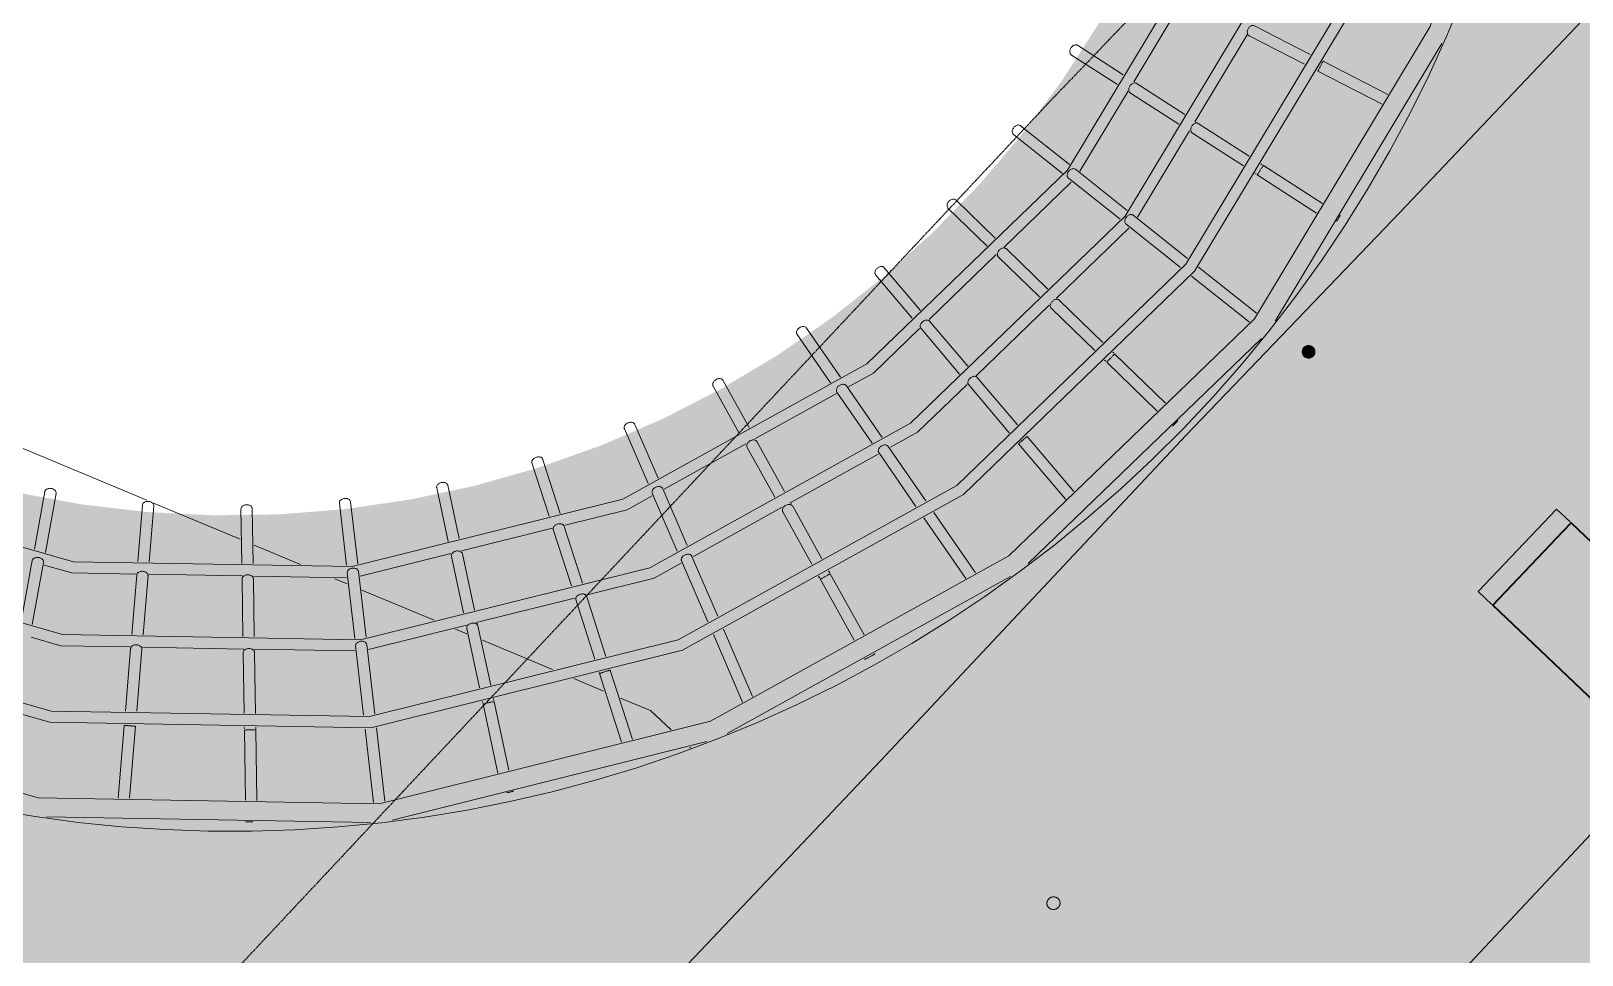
# Model space of a CAD drawing. Header units: millimetres. Extents: x -100577 to 287200, y -212120 to 238461.
# Drawn here: x 29597 to 32053, y 46189 to 47652 of the extents above; entities that cross this region are included whole.
import ezdxf

# ---------------------------------------------------------------- set-up
doc = ezdxf.new("R2010")
doc.units = ezdxf.units.MM
doc.linetypes.add('PHANTOM', pattern=[6.35, 3.175, -0.635, 0.635, -0.635, 0.635, -0.635])
for name, color, linetype, lineweight in [('01_切断（構造・壁）', 7, 'Continuous', 35), ('02_切断（家具）', 8, 'Continuous', 18), ('06_部屋の色', 8, 'Continuous', 0), ('11_見えがかり（家具）', 8, 'Continuous', 9), ('20_上部（屋根の外形・梁）', 8, 'PHANTOM', 9)]:
    doc.layers.add(name, color=color, linetype=linetype, lineweight=lineweight)

msp = doc.modelspace()

# ---------------------------------------------------------------- hatches: boundary and pattern name
at = {"layer": '01_切断（構造・壁）'}
msp.add_hatch(color=7, dxfattribs=at).paths.add_polyline_path([(31911.6, 46743), (32023.1, 46860.2), (32035.6, 46873.4), (32327, 46596.3), (32252.8, 46518.3), (32202.9, 46465.9)])
at = {"layer": '02_切断（家具）'}
msp.add_hatch(color=8, dxfattribs=at).paths.add_polyline_path([(31628.6, 47139.1), (31628.1, 47138.4), (31627.9, 47138.1), (31627.3, 47137.4), (31627.1, 47137.2), (31626.4, 47136.6), (31626.1, 47136.4), (31625.3, 47135.9), (31625, 47135.7), (31624.1, 47135.2), (31623.8, 47135.1), (31622.9, 47134.8), (31622.5, 47134.7), (31621.5, 47134.5), (31621.2, 47134.4), (31620.2, 47134.4), (31619.8, 47134.3), (31618.8, 47134.4), (31618.5, 47134.5), (31617.5, 47134.7), (31617.1, 47134.8), (31616.2, 47135.1), (31615.9, 47135.2), (31615.1, 47135.7), (31614.8, 47135.8), (31614.1, 47136.3), (31613.8, 47136.5), (31613.2, 47137.1), (31612.9, 47137.3), (31612.3, 47138), (31612.1, 47138.3), (31611.6, 47139.1), (31611.4, 47139.4), (31610.9, 47140.2), (31610.8, 47140.6), (31610.5, 47141.5), (31610.4, 47141.9), (31610.2, 47142.9), (31610.1, 47143.2), (31610.1, 47144.2), (31610.1, 47144.6), (31610.2, 47145.6), (31610.2, 47145.9), (31610.4, 47146.9), (31610.5, 47147.2), (31610.8, 47148.2), (31610.9, 47148.5), (31611.4, 47149.3), (31611.5, 47149.6), (31612.1, 47150.3), (31612.2, 47150.6), (31612.8, 47151.2), (31613, 47151.5), (31613.7, 47152.1), (31614, 47152.3), (31614.8, 47152.8), (31615.1, 47153), (31616, 47153.4), (31616.3, 47153.6), (31617.2, 47153.9), (31617.6, 47154), (31618.6, 47154.2), (31618.9, 47154.3), (31619.9, 47154.3), (31620.3, 47154.3), (31621.3, 47154.2), (31621.7, 47154.2), (31622.6, 47154), (31623, 47153.9), (31623.9, 47153.6), (31624.2, 47153.4), (31625, 47153), (31625.3, 47152.9), (31626, 47152.3), (31626.3, 47152.2), (31626.9, 47151.6), (31627.2, 47151.4), (31627.8, 47150.6), (31628, 47150.4), (31628.5, 47149.6), (31628.7, 47149.3), (31629.2, 47148.4), (31629.3, 47148.1), (31629.6, 47147.2), (31629.7, 47146.8), (31629.9, 47145.8), (31630, 47145.5), (31630, 47144.4), (31630.1, 47144.1), (31630, 47143.1), (31629.9, 47142.7), (31629.7, 47141.8), (31629.6, 47141.4), (31629.3, 47140.5), (31629.2, 47140.2), (31628.7, 47139.4)])
at = {"layer": '06_部屋の色', "true_color": 0xf6e3a4}
h = msp.add_hatch(color=8, dxfattribs=at)
h.paths.add_polyline_path([(15895.7, 43200.1), (16234.5, 43603.9), (16574.4, 44006.9), (14846.3, 45467.7), (18008.7, 50107.5), (18205.2, 50395.6), (18096.6, 50492.5), (18090.8, 50497.8), (18270.8, 50761.8), (18385, 50659.5), (18569.5, 50930.2), (18461.2, 51027.4), (18455.4, 51032.7), (18635.5, 51297), (18749.5, 51194.3), (18783.6, 51244.4), (18814.7, 51289.9), (20029.8, 53072.7), (19922.5, 53171.3), (19916.7, 53176.7), (20097.5, 53441.8), (20203.1, 53344.4), (20210.4, 53337.7), (20395.6, 53609.4), (20288.6, 53708.4), (20282.8, 53713.8), (20463.7, 53979.2), (20576.4, 53874.6), (20596, 53903.4), (21234.8, 54840.6), (21263.9, 54883.2), (21359.7, 55014.5), (21373.6, 55033.6), (21378.3, 55039.3), (21482.8, 55164.6), (21493.3, 55177.2), (21561.8, 55255.5), (21563.9, 55257.9), (21625.8, 55367.7), (21627.5, 55370.8), (21627.6, 55370.8), (21629.9, 55374.5), (21780.4, 55613.7), (21782.9, 55617), (21953.5, 55837.9), (21956.4, 55840.9), (22147.4, 56044.4), (22150.6, 56047.2), (22360.2, 56231.4), (22363.6, 56233.8), (22590, 56397), (22591.8, 56398.1), (22798.5, 56518.8), (22834.6, 56539.9), (23051.8, 56640.2), (23091.8, 56658.6), (23317.7, 56737.6), (23359.2, 56752.1), (23591.6, 56809), (23634.3, 56819.5), (23871.1, 56853.8), (23913.9, 56860), (23914.7, 56860.1), (23918.9, 56860.3), (24201.3, 56873.9), (24256.9, 56873.9), (26592.1, 56873.5), (26592.3, 57022), (26592.3, 57025.5), (30188.3, 57025), (30188.1, 56878.5), (30188.1, 56873), (30228.2, 56873), (30239.8, 56873), (33347.6, 56872.6), (33387.5, 56872.5), (33389.4, 56872.5), (33395.5, 56872.5), (33397.4, 56872.4), (33399.4, 56872.3), (33399.9, 56872.3), (33695.1, 56857.4), (33699.3, 56856.8), (33987.9, 56812.9), (33992, 56811.8), (34274.7, 56739.2), (34278.6, 56737.8), (34552.8, 56637.1), (34556.4, 56635.3), (34819.1, 56507.6), (34822.5, 56505.6), (35071.1, 56352.1), (35074.2, 56349.8), (35306.3, 56172), (35307.1, 56171.3), (35518.7, 55972.5), (35525, 55966.7), (35546.1, 55944.8), (35551.1, 55939.5), (35595.2, 55893.8), (35765.9, 55716.5), (38201.6, 53187.4), (38520.7, 52856), (38555.3, 52820.1), (38568.2, 52806.7), (38566, 52804.6), (38459.4, 52701.1), (38561.6, 52595.3), (38565, 52591.7), (38478.9, 52508), (37969.9, 52018.2), (37917.6, 51966.6), (37818.3, 52068.5), (37811.5, 52075.5), (37807.9, 52071.9), (37807.8, 52071.8), (37807.1, 52071.1), (37803.9, 52068), (37517.2, 51785.6), (37175.5, 51453.6), (37174.1, 51452.2), (37168.1, 51446.4), (36677.4, 50958.6), (36666.8, 50948), (36233.3, 50521), (36337.4, 50416.4), (36340.5, 50413.3), (36276.6, 50350.3), (35928, 49999), (35577, 49649.9), (35093, 49157.3), (34927.8, 48990.8), (34819.6, 49097.5), (34475.8, 48750.8), (34469.6, 48744.3), (34288.1, 48557.2), (34393.2, 48454.4), (34396.8, 48450.9), (34244.8, 48294.2), (33905.1, 47948.4), (33417, 47440), (32936.3, 46944.1), (32588.8, 46577.4), (32516.7, 46502.3), (32411.6, 46602.3), (32406.6, 46607.1), (32195, 46386.6), (32301.6, 46285.4), (32305.3, 46282), (32253.1, 46227.7), (31770.9, 45713.7), (31296, 45212.2), (31069.6, 44967.7), (30963.6, 45066.7), (30958.5, 45071.4), (30845.5, 44949.4), (30841.7, 44945.3), (30516.6, 44598.6), (30511.8, 44593.5), (30509.5, 44591.1), (30505.1, 44586.3), (30503.8, 44584.8), (30046.7, 44086.2), (30042.5, 44081.6), (29562.2, 43562.3), (29551.8, 43551), (29244.8, 43211.4), (29238.1, 43204.1), (28896.6, 42831.2), (28436.3, 42317.2), (28427.4, 42307.3), (28427.3, 42307.2), (28426.3, 42306.1), (27968.4, 41799.5), (27962.9, 41793.4), (27646.1, 41434.9), (27641.4, 41429.6), (27308.9, 41058), (27303.9, 41052.5), (26846.9, 40530.1), (26840, 40522.3), (26382.5, 40004.2), (26211.1, 39805.7), (26324, 39707.5), (26325.8, 39705.9), (26180.2, 39537.2), (25847.6, 39156.8), (25389.7, 38621), (24938.5, 38098.1), (24626.1, 37727.5), (24364.5, 37421.2), (23374.9, 38257.8), (23065.6, 38519.2), (23563.5, 39106.1), (24076.9, 39706.4), (24579.2, 40289.5), (25083.7, 40870.7), (22218.7, 43367), (21705, 42775.2), (21193.4, 42181.4), (20684.1, 41585.8), (20163.7, 40972.6), (20123.7, 40925.2), (22415.2, 38989.2), (21963.5, 38452.5), (21474.4, 37867.6), (21149.6, 37476.6), (20667.4, 36892.6), (20664.9, 36891), (20661.6, 36891.1), (14721.6, 41777.3), (14719.8, 41780.7), (14720.9, 41784.4), (15389.4, 42592.9)])
h.paths.add_polyline_path([(31135.5, 49518.8), (31065.3, 49596.5), (30990.2, 49669.4), (30910.4, 49737.2), (30826.3, 49799.7), (30738.4, 49856.5), (30647, 49907.4), (30552.3, 49952.3), (30455, 49990.9), (30355.4, 50023), (30253.8, 50048.6), (30150.9, 50067.4), (30046.9, 50079.5), (29942.3, 50084.8), (29837.6, 50083.2), (29733.3, 50074.7), (29629.6, 50059.5), (29527.3, 50037.5), (29426.6, 50008.9), (29327.9, 49973.7), (29231.8, 49932.1), (29138.7, 49884.4), (29048.8, 49830.7), (28962.7, 49771.2), (28880.6, 49706.2), (28802.9, 49635.9), (28730, 49560.8), (28662.2, 49481), (28599.7, 49397), (28542.9, 49309.1), (28491.9, 49217.6), (28447.1, 49123), (28408.5, 49025.7), (28376.3, 48926.1), (28350.8, 48824.5), (28331.9, 48721.5), (28319.9, 48617.5), (28314.6, 48512.9), (28316.2, 48408.3), (28324.6, 48303.9), (28339.9, 48200.3), (28361.9, 48097.9), (28390.5, 47997.2), (28425.7, 47898.6), (28467.2, 47802.5), (28515, 47709.3), (28568.7, 47619.5), (28628.2, 47533.3), (28693.2, 47451.2), (28763.4, 47373.5), (28838.6, 47300.7), (28918.3, 47232.9), (29002.4, 47170.4), (29090.3, 47113.5), (29181.7, 47062.6), (29276.4, 47017.7), (29373.7, 46979.1), (29473.3, 46947), (29574.9, 46921.4), (29677.9, 46902.6), (29781.9, 46890.5), (29886.5, 46885.3), (29991.1, 46886.9), (30095.5, 46895.3), (30199.1, 46910.6), (30301.4, 46932.5), (30402.1, 46961.2), (30500.8, 46996.4), (30596.9, 47037.9), (30690, 47085.6), (30779.9, 47139.4), (30866.1, 47198.9), (30948.1, 47263.8), (31025.8, 47334.1), (31098.7, 47409.2), (31166.5, 47489), (31229, 47573), (31285.8, 47660.9), (31336.8, 47752.4), (31381.7, 47847), (31420.2, 47944.3), (31452.4, 48044), (31477.9, 48145.5), (31496.8, 48248.5), (31508.9, 48352.5), (31514.1, 48457.1), (31512.5, 48561.8), (31504.1, 48666.1), (31488.8, 48769.7), (31466.8, 48872.1), (31438.2, 48972.8), (31403, 49071.4), (31361.5, 49167.5), (31313.8, 49260.7), (31260, 49350.6), (31200.5, 49436.7)], flags=0)

# ---------------------------------------------------------------- linework, layer by layer
at = {"layer": '01_切断（構造・壁）'}
msp.add_lwpolyline([(31911.6, 46743), (32023.1, 46860.2), (32035.6, 46873.4), (32327, 46596.3), (32252.8, 46518.3), (32202.9, 46465.9), (31911.6, 46743)], dxfattribs=at)
at = {"layer": '02_切断（家具）'}
for points in [[(31628.6, 47139.1), (31628.1, 47138.4), (31627.9, 47138.1), (31627.3, 47137.4), (31627.1, 47137.2), (31626.4, 47136.6), (31626.1, 47136.4), (31625.3, 47135.9), (31625, 47135.7), (31624.1, 47135.2), (31623.8, 47135.1), (31622.9, 47134.8), (31622.5, 47134.7), (31621.5, 47134.5), (31621.2, 47134.4), (31620.2, 47134.4), (31619.8, 47134.3), (31618.8, 47134.4), (31618.5, 47134.5), (31617.5, 47134.7), (31617.1, 47134.8), (31616.2, 47135.1), (31615.9, 47135.2), (31615.1, 47135.7), (31614.8, 47135.8), (31614.1, 47136.3), (31613.8, 47136.5), (31613.2, 47137.1), (31612.9, 47137.3), (31612.3, 47138), (31612.1, 47138.3), (31611.6, 47139.1), (31611.4, 47139.4), (31610.9, 47140.2), (31610.8, 47140.6), (31610.5, 47141.5), (31610.4, 47141.9), (31610.2, 47142.9), (31610.1, 47143.2), (31610.1, 47144.2), (31610.1, 47144.6), (31610.2, 47145.6), (31610.2, 47145.9), (31610.4, 47146.9), (31610.5, 47147.2), (31610.8, 47148.2), (31610.9, 47148.5), (31611.4, 47149.3), (31611.5, 47149.6), (31612.1, 47150.3), (31612.2, 47150.6), (31612.8, 47151.2), (31613, 47151.5), (31613.7, 47152.1), (31614, 47152.3), (31614.8, 47152.8), (31615.1, 47153), (31616, 47153.4), (31616.3, 47153.6), (31617.2, 47153.9), (31617.6, 47154), (31618.6, 47154.2), (31618.9, 47154.3), (31619.9, 47154.3), (31620.3, 47154.3), (31621.3, 47154.2), (31621.7, 47154.2), (31622.6, 47154), (31623, 47153.9), (31623.9, 47153.6), (31624.2, 47153.4), (31625, 47153), (31625.3, 47152.9), (31626, 47152.3), (31626.3, 47152.2), (31626.9, 47151.6), (31627.2, 47151.4), (31627.8, 47150.6), (31628, 47150.4), (31628.5, 47149.6), (31628.7, 47149.3), (31629.2, 47148.4), (31629.3, 47148.1), (31629.6, 47147.2), (31629.7, 47146.8), (31629.9, 47145.8), (31630, 47145.5), (31630, 47144.4), (31630.1, 47144.1), (31630, 47143.1), (31629.9, 47142.7), (31629.7, 47141.8), (31629.6, 47141.4), (31629.3, 47140.5), (31629.2, 47140.2), (31628.7, 47139.4), (31628.6, 47139.1)], [(31224.7, 46277.1), (31225.2, 46276.3), (31225.4, 46276), (31225.8, 46275.1), (31226, 46274.8), (31226.3, 46273.9), (31226.4, 46273.5), (31226.5, 46272.5), (31226.6, 46272.1), (31226.6, 46271.1), (31226.6, 46270.7), (31226.5, 46269.8), (31226.4, 46269.4), (31226.2, 46268.4), (31226.1, 46268.1), (31225.7, 46267.2), (31225.5, 46266.8), (31225.1, 46266.1), (31224.9, 46265.7), (31224.3, 46265), (31224.1, 46264.7), (31223.5, 46264.1), (31223.2, 46263.8), (31222.5, 46263.3), (31222.2, 46263), (31221.4, 46262.5), (31221.1, 46262.3), (31220.2, 46261.9), (31219.8, 46261.7), (31218.8, 46261.4), (31218.4, 46261.3), (31217.4, 46261.1), (31217, 46261.1), (31216, 46261), (31215.5, 46261), (31214.5, 46261.1), (31214.1, 46261.2), (31213.2, 46261.4), (31212.8, 46261.5), (31211.9, 46261.8), (31211.5, 46262), (31210.7, 46262.4), (31210.4, 46262.6), (31209.7, 46263.1), (31209.4, 46263.3), (31208.7, 46263.8), (31208.5, 46264.1), (31207.9, 46264.8), (31207.6, 46265), (31207.1, 46265.8), (31206.9, 46266.1), (31206.5, 46267), (31206.3, 46267.4), (31206.1, 46268.3), (31205.9, 46268.7), (31205.8, 46269.6), (31205.7, 46270), (31205.7, 46271), (31205.7, 46271.4), (31205.8, 46272.4), (31205.9, 46272.8), (31206.2, 46273.7), (31206.3, 46274.1), (31206.6, 46274.9), (31206.8, 46275.3), (31207.3, 46276.1), (31207.5, 46276.4), (31208, 46277.1), (31208.2, 46277.4)], [(31208.2, 46277.4), (31208.8, 46278), (31209.1, 46278.3), (31209.8, 46278.9), (31210.1, 46279.1), (31210.9, 46279.6), (31211.3, 46279.8), (31212.2, 46280.2), (31212.6, 46280.4), (31213.5, 46280.7), (31213.9, 46280.8), (31214.9, 46281), (31215.4, 46281), (31216.4, 46281.1), (31216.8, 46281.1), (31217.8, 46281), (31218.2, 46281), (31219.2, 46280.7), (31219.6, 46280.6), (31220.4, 46280.3), (31220.8, 46280.2), (31221.6, 46279.7), (31222, 46279.6), (31222.7, 46279.1), (31223, 46278.9), (31223.6, 46278.3), (31223.9, 46278), (31224.5, 46277.4)]]:
    msp.add_lwpolyline(points, dxfattribs=at)
at = {"layer": '11_見えがかり（家具）'}
for points in [[(29089, 46586.7), (29608.4, 46437.8), (30148.7, 46428.3), (30673, 46559.1), (31145.6, 46821), (31534.4, 47196.4), (31812.7, 47659.6), (31961.6, 48179), (31971.1, 48719.3), (31840.3, 49243.7), (31578.3, 49716.3), (31203, 50105), (30739.8, 50383.3), (30220.3, 50532.3)], [(29200.1, 50298.4), (29693.7, 50421.4), (30202.4, 50412.6), (30691.5, 50272.3), (31127.6, 50010.3), (31481, 49644.3), (31727.7, 49199.3), (31850.8, 48705.6), (31841.9, 48196.9), (31701.7, 47707.9), (31439.6, 47271.8), (31073.6, 46918.3), (30628.7, 46671.7), (30135, 46548.6), (29626.3, 46557.5), (29137.2, 46697.7)], [(29144.4, 46714.2), (29628.9, 46575.3), (30133, 46566.5), (30622.1, 46688.4), (31062.9, 46932.8), (31425.5, 47283), (31685.2, 47715), (31824.1, 48199.6), (31832.9, 48703.6), (31711, 49192.7), (31466.6, 49633.6), (31116.4, 49996.2), (30684.3, 50255.8), (30199.8, 50394.8), (29695.8, 50403.6), (29206.7, 50281.6)], [(29193.3, 46826.6), (29647.1, 46696.5), (30119.1, 46688.2), (30577.1, 46802.4), (30990, 47031.3), (31329.6, 47359.3), (31572.8, 47763.9), (31702.9, 48217.7), (31711.1, 48689.7), (31596.9, 49147.8), (31368.1, 49560.7), (31040.1, 49900.3), (30635.5, 50143.4), (30181.7, 50273.6), (29709.6, 50281.8), (29251.6, 50167.6)], [(29239.8, 46933.6), (29664.3, 46811.9), (30105.9, 46804.2), (30534.4, 46911), (30920.6, 47125.1), (31238.3, 47431.9), (31465.7, 47810.5), (31587.5, 48235), (31595.2, 48676.5), (31488.3, 49105), (31274.2, 49491.3), (30967.5, 49808.9), (30588.9, 50036.4), (30164.4, 50158.1), (29722.9, 50165.8), (29294.4, 50059)], [(30130.4, 45631.3), (30466, 45993.7), (30942.2, 46496.6), (31426.2, 47012.4), (31765.1, 47365.5), (32113.2, 47732.8), (32597.5, 48232.5), (32775.9, 48418.3)], [(29536.2, 46419.3), (29604, 46408.1), (29672.1, 46399), (29740.5, 46392.2), (29809, 46387.7), (29877.7, 46385.3), (29946.4, 46385.3), (30015.1, 46387.4), (30083.7, 46391.9), (30152.1, 46398.5), (30220.2, 46407.4), (30288, 46418.5), (30355.5, 46431.9), (30422.4, 46447.4), (30488.8, 46465.1), (30554.6, 46485), (30619.7, 46507), (30684, 46531.1), (30747.5, 46557.4), (30810.2, 46585.7), (30871.8, 46616), (30932.5, 46648.3), (30992, 46682.6), (31050.4, 46718.8), (31107.6, 46756.9), (31163.5, 46796.9), (31218.1, 46838.7), (31271.2, 46882.2), (31322.9, 46927.5), (31373.1, 46974.4), (31421.8, 47022.9), (31468.8, 47073), (31514.2, 47124.7), (31557.8, 47177.7), (31599.7, 47232.2), (31639.8, 47288), (31678.1, 47345.1), (31714.4, 47403.4), (31748.8, 47462.9), (31781.3, 47523.5), (31811.8, 47585.1), (31840.2, 47647.6), (31866.6, 47711.1)], [(31419.5, 47698.9), (31343.2, 47571.9)], [(31522.9, 47646.3), (31440, 47508.4)], [(31523.1, 47649.4), (31523, 47650.5), (31523, 47651.6), (31523.2, 47652.8), (31523.5, 47653.9), (31523.9, 47655), (31524.4, 47656), (31524.9, 47656.9), (31525.6, 47657.8), (31526.3, 47658.7), (31527.1, 47659.4), (31528, 47660.1), (31528.9, 47660.6), (31529.9, 47661.1), (31530.9, 47661.3), (31531.8, 47661.4), (31532.7, 47661.3), (31533.6, 47661.1), (31534.3, 47660.8), (31622.8, 47615.2)], [(31613.6, 47599.8), (31525.8, 47644.9), (31525.2, 47645.4), (31524.6, 47645.9), (31524.1, 47646.6), (31523.6, 47647.4), (31523.3, 47648.3), (31523.1, 47649.4)], [(31242.1, 47618.8), (31242.1, 47619.9), (31242.1, 47621), (31242.3, 47622.2), (31242.7, 47623.3), (31243.1, 47624.4), (31243.7, 47625.4), (31244.3, 47626.3), (31244.9, 47627.1), (31245.7, 47627.9), (31246.6, 47628.7), (31247.5, 47629.3), (31248.5, 47629.8), (31249.5, 47630.2), (31250.5, 47630.4), (31251.5, 47630.5), (31252.5, 47630.4), (31253.3, 47630.2), (31254.1, 47629.8), (31326.7, 47582.9)], [(31317.4, 47567.5), (31244.9, 47614.4), (31244.2, 47614.8), (31243.6, 47615.4), (31243.1, 47616.1), (31242.6, 47616.9), (31242.3, 47617.8), (31242.1, 47618.8)], [(31831.2, 47632.6), (31566.9, 47192.7)], [(31736.4, 47536.5), (31634.9, 47588.8), (31634.9, 47588.8), (31635, 47589), (31635.1, 47589.4), (31635.3, 47589.8), (31635.6, 47590.4), (31635.9, 47591.2), (31636.4, 47592), (31636.8, 47592.9), (31637.3, 47593.9), (31637.8, 47594.9), (31638.3, 47595.9), (31638.8, 47596.9), (31639.3, 47597.8), (31639.8, 47598.8), (31640.3, 47599.8), (31640.8, 47600.8), (31641.3, 47601.7), (31641.8, 47602.5)], [(31641.8, 47602.5), (31642.2, 47603.2), (31642.5, 47603.8), (31642.8, 47604.2), (31643, 47604.5), (31643.1, 47604.7), (31643.1, 47604.8), (31745.7, 47552)], [(31335.4, 47558.5), (31335.3, 47559.6), (31335.4, 47560.7), (31335.6, 47561.9), (31336, 47563), (31336.4, 47564.1), (31336.9, 47565.1), (31337.5, 47566), (31338.2, 47566.8), (31339, 47567.6), (31339.8, 47568.4), (31340.8, 47569), (31341.8, 47569.5), (31342.8, 47569.9), (31343.8, 47570.2), (31344.8, 47570.2), (31345.7, 47570.1), (31346.5, 47569.9), (31347.3, 47569.6), (31423.9, 47520.1)], [(31633.1, 47589.7), (31633, 47589.7)], [(31334.3, 47557), (31258.1, 47430.2)], [(31414.7, 47504.7), (31338.1, 47554.1), (31337.4, 47554.6), (31336.8, 47555.1), (31336.3, 47555.8), (31335.9, 47556.6), (31335.6, 47557.5), (31335.4, 47558.5)], [(31150.9, 47492.3), (31150.8, 47493.4), (31150.9, 47494.5), (31151.2, 47495.6), (31151.6, 47496.7), (31152, 47497.7), (31152.6, 47498.7), (31153.3, 47499.6), (31154, 47500.4), (31154.8, 47501.1), (31155.7, 47501.9), (31156.7, 47502.5), (31157.7, 47503), (31158.7, 47503.3), (31159.8, 47503.5), (31160.8, 47503.6), (31161.8, 47503.5), (31162.6, 47503.2), (31163.4, 47502.9), (31164.1, 47502.4), (31241.4, 47440.9)], [(31433.5, 47495.1), (31433.4, 47496.2), (31433.5, 47497.3), (31433.7, 47498.5), (31434.1, 47499.6), (31434.5, 47500.7), (31435, 47501.7), (31435.6, 47502.6), (31436.3, 47503.4), (31437.1, 47504.2), (31437.9, 47505), (31438.9, 47505.6), (31439.8, 47506.1), (31440.8, 47506.5), (31441.8, 47506.8), (31442.8, 47506.9), (31443.7, 47506.8), (31444.6, 47506.6), (31445.3, 47506.2), (31526, 47454.1)], [(31516.8, 47438.7), (31436.1, 47490.8), (31435.5, 47491.2), (31434.9, 47491.8), (31434.4, 47492.4), (31434, 47493.2), (31433.6, 47494.1), (31433.5, 47495.1)], [(31442.6, 47508), (31442.6, 47508)], [(31230.2, 47426.9), (31152.9, 47488.4), (31152.3, 47488.9), (31151.8, 47489.6), (31151.3, 47490.4), (31151, 47491.3), (31150.9, 47492.3)], [(31431.6, 47494.3), (31349.4, 47357.5)], [(31237.8, 47423.2), (31237.7, 47424.2), (31237.9, 47425.3), (31238.1, 47426.4), (31238.5, 47427.5), (31239, 47428.6), (31239.6, 47429.5), (31240.2, 47430.4), (31240.9, 47431.2), (31241.7, 47432), (31242.6, 47432.7), (31243.6, 47433.3), (31244.6, 47433.8), (31245.7, 47434.2), (31246.7, 47434.4), (31247.7, 47434.5), (31248.7, 47434.4), (31249.5, 47434.1), (31250.3, 47433.8), (31250.9, 47433.4), (31332.7, 47368.3)], [(31321.5, 47354.2), (31239.7, 47419.3), (31239.2, 47419.8), (31238.6, 47420.5), (31238.2, 47421.3), (31237.9, 47422.2), (31237.8, 47423.2)], [(31537.1, 47425.5), (31535.1, 47426.8)], [(31632.6, 47363.8), (31538.8, 47424.4), (31538.8, 47424.5), (31538.9, 47424.7), (31539, 47425), (31539.3, 47425.5), (31539.6, 47426), (31540, 47426.7), (31540.5, 47427.5), (31541.1, 47428.4), (31541.7, 47429.3), (31542.3, 47430.3), (31542.9, 47431.2), (31543.4, 47432.1), (31544, 47433), (31544.6, 47434), (31545.3, 47434.9), (31545.9, 47435.8), (31546.4, 47436.7)], [(31544.4, 47442.2), (31546.8, 47440.6)], [(31546.4, 47436.7), (31547, 47437.4), (31547.4, 47438.1), (31547.8, 47438.6), (31548.1, 47439.1), (31548.3, 47439.4), (31548.5, 47439.5), (31548.5, 47439.6), (31641.9, 47379.2)], [(31244.4, 47413), (31138, 47310.3)], [(31047.6, 47375.3), (31047.6, 47376.4), (31047.8, 47377.5), (31048, 47378.5), (31048.4, 47379.6), (31049, 47380.6), (31049.6, 47381.5), (31050.3, 47382.4), (31051, 47383.2), (31051.9, 47383.9), (31052.8, 47384.6), (31053.8, 47385.2), (31054.9, 47385.6), (31056, 47386), (31057, 47386.1), (31058.1, 47386.2), (31059, 47386.1), (31059.9, 47385.8), (31060.7, 47385.5), (31061.4, 47385), (31062, 47384.5), (31124, 47324.3)], [(31111, 47311.8), (31049, 47372), (31048.5, 47372.7), (31048.1, 47373.4), (31047.8, 47374.3), (31047.6, 47375.3)], [(31329.1, 47350.5), (31329.1, 47351.5), (31329.2, 47352.6), (31329.5, 47353.7), (31329.9, 47354.8), (31330.4, 47355.9), (31331, 47356.8), (31331.6, 47357.7), (31332.3, 47358.5), (31333.1, 47359.3), (31334, 47360), (31335, 47360.6), (31336, 47361.1), (31337, 47361.5), (31338.1, 47361.7), (31339.1, 47361.8), (31340, 47361.7), (31340.9, 47361.5), (31341.6, 47361.1), (31342.3, 47360.7), (31428.6, 47292)], [(31417.4, 47277.9), (31331.1, 47346.6), (31330.5, 47347.2), (31330, 47347.8), (31329.6, 47348.6), (31329.3, 47349.5), (31329.1, 47350.5)], [(31670.2, 47360.9), (31670.3, 47360.8), (31670.3, 47360.7), (31670.2, 47360.6), (31670.1, 47360.2), (31669.8, 47359.8), (31669.5, 47359.2), (31669.1, 47358.5), (31668.6, 47357.7), (31668, 47356.8), (31667.4, 47355.9), (31666.9, 47355), (31666.3, 47354), (31665.7, 47353.1), (31665.1, 47352.2), (31664.5, 47351.3), (31664.3, 47351.1)], [(31335.7, 47340.3), (31221, 47229.5)], [(28799, 47319.3), (29780.5, 46909.3)], [(31127.3, 47298), (31127.3, 47299.1), (31127.5, 47300.1), (31127.8, 47301.2), (31128.2, 47302.3), (31128.7, 47303.3), (31129.3, 47304.2), (31130, 47305.1), (31130.7, 47305.8), (31131.6, 47306.6), (31132.5, 47307.3), (31133.5, 47307.8), (31134.6, 47308.3), (31135.7, 47308.6), (31136.8, 47308.8), (31137.8, 47308.9), (31138.8, 47308.8), (31139.6, 47308.5), (31140.4, 47308.2), (31141.1, 47307.7), (31141.6, 47307.2), (31207.1, 47243.7)], [(30933.4, 47269), (30933.4, 47270.1), (30933.6, 47271.1), (30933.9, 47272.2), (30934.3, 47273.2), (30934.9, 47274.2), (30935.5, 47275.1), (30936.2, 47275.9), (30937, 47276.6), (30937.9, 47277.3), (30938.9, 47278), (30939.9, 47278.5), (30941, 47279), (30942.1, 47279.3), (30943.2, 47279.4), (30944.3, 47279.4), (30945.3, 47279.3), (30946.2, 47279), (30947, 47278.7), (30947.7, 47278.2), (30948.3, 47277.6), (31005.6, 47210)], [(31125.5, 47298.2), (31019.2, 47195.5)], [(31194.1, 47231.2), (31128.7, 47294.7), (31128.2, 47295.4), (31127.8, 47296.2), (31127.5, 47297), (31127.3, 47298)], [(31445.9, 47278.3), (31537.5, 47205.4)], [(30992.6, 47197.4), (30934.8, 47265.8), (30934.2, 47266.4), (30933.8, 47267.2), (30933.6, 47268.1), (30933.4, 47269)], [(31526.3, 47191.4), (31434.7, 47264.2)], [(31211.1, 47216.7), (31211.1, 47217.8), (31211.3, 47218.8), (31211.6, 47219.9), (31212, 47221), (31212.6, 47222), (31213.2, 47222.9), (31213.8, 47223.7), (31214.6, 47224.5), (31215.4, 47225.3), (31216.4, 47225.9), (31217.4, 47226.5), (31218.4, 47227), (31219.5, 47227.3), (31220.6, 47227.5), (31221.6, 47227.6), (31222.6, 47227.5), (31223.4, 47227.2), (31224.2, 47226.9), (31224.9, 47226.5), (31225.4, 47225.9), (31294.4, 47159.1)], [(31209.2, 47218.1), (31093.5, 47106.4)], [(31281.4, 47146.6), (31212.4, 47213.5), (31211.9, 47214.1), (31211.6, 47214.9), (31211.3, 47215.8), (31211.1, 47216.7)], [(30809.3, 47174.5), (30809.3, 47175.5), (30809.5, 47176.5), (30809.9, 47177.5), (30810.3, 47178.5), (30810.9, 47179.5), (30811.6, 47180.3), (30812.3, 47181.1), (30813.1, 47181.8), (30814, 47182.5), (30815, 47183.1), (30816.1, 47183.6), (30817.2, 47184), (30818.4, 47184.2), (30819.5, 47184.4), (30820.6, 47184.3), (30821.6, 47184.2), (30822.5, 47183.9), (30823.3, 47183.5), (30824, 47183.1), (30824.6, 47182.5), (30825.1, 47181.8), (30878.7, 47104.2)], [(31004.1, 47181), (30931.3, 47110.7), (30891.8, 47088.8)], [(31005.2, 47184.3), (31005.2, 47185.3), (31005.3, 47186.4), (31005.7, 47187.4), (31006.1, 47188.4), (31006.7, 47189.4), (31007.3, 47190.3), (31008, 47191.1), (31008.8, 47191.9), (31009.7, 47192.6), (31010.7, 47193.2), (31011.7, 47193.8), (31012.8, 47194.2), (31013.9, 47194.5), (31015, 47194.7), (31016.1, 47194.7), (31017.1, 47194.5), (31017.9, 47194.3), (31018.7, 47193.9), (31019.4, 47193.5), (31020, 47192.9), (31080.5, 47121.5)], [(31067.5, 47108.9), (31006.5, 47181.1), (31006, 47181.7), (31005.6, 47182.5), (31005.3, 47183.4), (31005.2, 47184.3)], [(30862.9, 47095.4), (30810.1, 47171.9), (30809.7, 47172.7), (30809.5, 47173.5), (30809.3, 47174.5)], [(31545.3, 47165.6), (31176.1, 46809.1)], [(31299.2, 47129.3), (31297.1, 47131.3)], [(31380.4, 47050.5), (31300.6, 47127.9), (31300.7, 47128), (31300.8, 47128.1), (31301, 47128.4)], [(31301, 47128.4), (31301.4, 47128.8), (31301.8, 47129.3), (31302.4, 47129.9), (31303, 47130.6), (31303.7, 47131.4), (31304.4, 47132.1), (31305.2, 47133), (31306, 47133.8), (31306.7, 47134.5), (31307.5, 47135.3), (31308.3, 47136.1), (31309.1, 47136.9), (31309.8, 47137.7), (31310.5, 47138.4), (31311.2, 47139.1), (31311.8, 47139.6), (31312.3, 47140.1), (31312.7, 47140.4), (31312.9, 47140.7), (31313.1, 47140.8), (31313.2, 47140.8), (31393.4, 47063)], [(31310, 47143.8), (31311.7, 47142.2)], [(30676.6, 47092.5), (30676.6, 47093.5), (30676.8, 47094.5), (30677.1, 47095.5), (30677.6, 47096.5), (30678.2, 47097.4), (30678.9, 47098.2), (30679.7, 47098.9), (30680.5, 47099.6), (30681.4, 47100.2), (30682.5, 47100.8), (30683.6, 47101.3), (30684.7, 47101.6), (30685.9, 47101.8), (30687.1, 47101.9), (30688.2, 47101.9), (30689.2, 47101.7), (30690.1, 47101.4), (30690.9, 47101), (30691.6, 47100.5), (30692.2, 47100), (30692.8, 47099.3), (30734.4, 47024.2)], [(31080.6, 47095.2), (31080.6, 47096.2), (31080.8, 47097.3), (31081.1, 47098.3), (31081.6, 47099.3), (31082.1, 47100.3), (31082.8, 47101.2), (31083.5, 47102), (31084.3, 47102.7), (31085.2, 47103.4), (31086.1, 47104.1), (31087.2, 47104.6), (31088.3, 47105.1), (31089.4, 47105.4), (31090.5, 47105.5), (31091.5, 47105.5), (31092.5, 47105.4), (31093.4, 47105.2), (31094.2, 47104.8), (31094.8, 47104.4), (31095.4, 47103.8), (31159.2, 47028.5)], [(30718.7, 47015.5), (30677.4, 47090), (30677, 47090.7), (30676.7, 47091.6), (30676.6, 47092.5)], [(30872.5, 47078.1), (30743.2, 47006.4)], [(30872.4, 47083.1), (30872.4, 47084.1), (30872.6, 47085.1), (30873, 47086.2), (30873.5, 47087.2), (30874, 47088.1), (30874.7, 47088.9), (30875.4, 47089.7), (30876.3, 47090.4), (30877.2, 47091.1), (30878.2, 47091.7), (30879.3, 47092.2), (30880.4, 47092.6), (30881.5, 47092.8), (30882.7, 47093), (30883.7, 47093), (30884.7, 47092.8), (30885.6, 47092.5), (30886.4, 47092.2), (30887.1, 47091.7), (30887.7, 47091.2), (30888.2, 47090.5), (30944.8, 47008.5)], [(30929, 46999.8), (30873.2, 47080.6), (30872.8, 47081.3), (30872.5, 47082.2), (30872.4, 47083.1)], [(31079.3, 47092.7), (31000.7, 47016.9), (30957.9, 46993.1)], [(31146.2, 47016), (31081.9, 47092), (31081.4, 47092.6), (31081, 47093.4), (31080.7, 47094.3), (31080.6, 47095.2)], [(30536.4, 47024.9), (30536.6, 47025.9), (30537, 47026.9), (30537.5, 47027.8), (30538.1, 47028.7), (30538.8, 47029.5), (30539.6, 47030.2), (30540.4, 47030.8), (30541.4, 47031.4), (30542.4, 47031.9), (30543.6, 47032.3), (30544.7, 47032.6), (30545.9, 47032.8), (30547.1, 47032.9), (30548.2, 47032.8), (30549.3, 47032.6), (30550.2, 47032.3), (30551.1, 47031.8), (30551.8, 47031.4), (30552.4, 47030.8), (30552.9, 47030.1), (30553.3, 47029.4), (30590.1, 46944.2)], [(31412.9, 47035), (31412.7, 47034.8), (31411.9, 47034), (31411.2, 47033.2), (31410.4, 47032.4), (31409.7, 47031.6), (31408.9, 47030.8), (31408.1, 47030.1), (31407.4, 47029.4), (31406.7, 47028.7), (31406.1, 47028.1), (31405.6, 47027.7), (31405.3, 47027.3), (31405, 47027.1), (31404.8, 47026.9), (31404.8, 47026.9), (31404.7, 47027)], [(30574.3, 46935.5), (30536.8, 47022.2), (30536.5, 47023.1), (30536.4, 47024), (30536.4, 47024.9)], [(30730.4, 46995.5), (30730.4, 46996.4), (30730.6, 46997.4), (30731, 46998.4), (30731.5, 46999.4), (30732.1, 47000.2), (30732.8, 47001.1), (30733.5, 47001.8), (30734.4, 47002.5), (30735.3, 47003.1), (30736.3, 47003.7), (30737.5, 47004.1), (30738.6, 47004.5), (30739.8, 47004.7), (30740.9, 47004.8), (30742, 47004.7), (30743.1, 47004.6), (30744, 47004.3), (30744.8, 47003.9), (30745.5, 47003.4), (30746.1, 47002.8), (30746.6, 47002.2), (30790.5, 46923)], [(31161.4, 46999), (31161.7, 46999.4), (31162.2, 46999.9), (31162.8, 47000.4), (31163.5, 47001), (31164.3, 47001.7), (31165.1, 47002.4), (31166, 47003.1), (31166.8, 47003.9), (31167.7, 47004.6), (31168.5, 47005.3), (31169.3, 47006), (31170.2, 47006.7), (31171, 47007.4), (31171.8, 47008), (31172.6, 47008.6), (31173.2, 47009.1), (31173.7, 47009.5), (31174.1, 47009.9), (31174.4, 47010.1), (31174.6, 47010.2), (31174.7, 47010.2), (31248.4, 46923.1)], [(31173.3, 47011.8), (31173.4, 47011.7)], [(30729, 46998.5), (30599.7, 46926.9)], [(30774.8, 46914.3), (30731.2, 46992.9), (30730.8, 46993.7), (30730.5, 46994.5), (30730.4, 46995.5)], [(30938.6, 46982.4), (30798.1, 46904.5)], [(30938.7, 46987.1), (30938.8, 46988.1), (30939, 46989.1), (30939.3, 46990.1), (30939.8, 46991.1), (30940.4, 46992), (30941.1, 46992.9), (30941.8, 46993.6), (30942.6, 46994.3), (30943.6, 46995), (30944.6, 46995.6), (30945.6, 46996.1), (30946.8, 46996.5), (30947.9, 46996.8), (30949, 46996.9), (30950.1, 46996.9), (30951.1, 46996.7), (30952, 46996.5), (30952.8, 46996.1), (30953.5, 46995.6), (30954, 46995.1), (30954.5, 46994.4), (31014.2, 46908.1)], [(30998.4, 46899.3), (30939.5, 46984.6), (30939.1, 46985.3), (30938.9, 46986.2), (30938.7, 46987.1)], [(31235.5, 46910.5), (31160.9, 46998.6), (31161, 46998.6), (31161.1, 46998.8), (31161.4, 46999)], [(30417.4, 46883.9), (30390.3, 46968.6), (30390.2, 46969.5), (30390.2, 46970.4), (30390.4, 46971.4)], [(30390.4, 46971.4), (30390.8, 46972.3), (30391.3, 46973.2), (30391.9, 46974), (30392.6, 46974.8), (30393.4, 46975.5), (30394.2, 46976.1), (30395.2, 46976.6), (30396.3, 46977.1), (30397.4, 46977.5), (30398.6, 46977.7), (30399.8, 46977.9), (30401, 46977.9), (30402.2, 46977.8), (30403.2, 46977.5), (30404.2, 46977.2), (30405.1, 46976.8), (30405.8, 46976.3), (30406.4, 46975.7), (30407, 46975), (30407.4, 46974.2), (30407.7, 46973.4), (30434.9, 46888.3)], [(30257.7, 46844.1), (30239.5, 46928.7), (30239.4, 46929.6), (30239.4, 46930.5), (30239.6, 46931.4)], [(30239.6, 46931.4), (30239.9, 46932.3), (30240.4, 46933.2), (30241, 46934), (30241.7, 46934.7), (30242.5, 46935.4), (30243.4, 46935.9), (30244.3, 46936.4), (30245.4, 46936.9), (30246.6, 46937.2), (30247.8, 46937.5), (30249, 46937.6), (30250.2, 46937.5), (30251.4, 46937.4), (30252.5, 46937.1), (30253.4, 46936.7), (30254.3, 46936.3), (30255.1, 46935.8), (30255.7, 46935.2), (30256.3, 46934.5), (30256.7, 46933.7), (30257, 46932.9), (30275.2, 46848.5)], [(30580.5, 46923.1), (30580.7, 46924), (30581.1, 46925), (30581.6, 46925.9), (30582.2, 46926.7), (30582.9, 46927.5), (30583.7, 46928.2), (30584.5, 46928.9), (30585.5, 46929.4), (30586.5, 46930), (30587.7, 46930.4), (30588.8, 46930.7), (30590, 46930.9), (30591.2, 46930.9), (30592.3, 46930.8), (30593.4, 46930.6), (30594.3, 46930.3), (30595.1, 46929.9), (30595.9, 46929.4), (30596.5, 46928.9), (30597, 46928.2), (30597.4, 46927.4), (30636.3, 46837.5)], [(29602.5, 46831.7), (29619.2, 46922.9), (29619.5, 46923.8), (29619.8, 46924.5)], [(29619.8, 46924.5), (29620.3, 46925.2), (29620.9, 46925.9), (29621.6, 46926.5), (29622.4, 46927), (29623.4, 46927.4), (29624.5, 46927.8), (29625.7, 46928), (29626.9, 46928.1), (29628.1, 46928), (29629.3, 46927.9), (29630.4, 46927.6), (29631.5, 46927.2), (29632.4, 46926.8), (29633.4, 46926.3), (29634.2, 46925.7), (29635, 46925), (29635.7, 46924.2), (29636.3, 46923.3), (29636.7, 46922.4), (29636.9, 46921.5), (29637, 46920.6), (29636.9, 46919.7), (29619.9, 46826.7)], [(29774.4, 46903.7), (29774.9, 46904.4), (29775.5, 46905), (29776.3, 46905.7), (29777.1, 46906.2), (29778.1, 46906.7), (29779.2, 46907.1), (29780.4, 46907.3), (29781.6, 46907.4), (29782.8, 46907.4), (29784, 46907.3), (29785.2, 46907.1), (29786.2, 46906.8), (29787.2, 46906.4), (29788.1, 46905.9), (29789, 46905.3), (29789.8, 46904.7), (29790.4, 46903.9), (29791, 46903.1), (29791.4, 46902.2), (29791.6, 46901.3), (29791.7, 46900.4), (29784.3, 46811.8)], [(30096.6, 46806.4), (30085.4, 46904.4), (30085.4, 46905.4), (30085.5, 46906.3), (30085.8, 46907.1)], [(30085.8, 46907.1), (30086.2, 46907.9), (30086.7, 46908.7), (30087.3, 46909.3), (30088.1, 46910), (30089, 46910.6), (30090, 46911.2), (30091.1, 46911.6), (30092.3, 46911.9), (30093.5, 46912.1), (30094.7, 46912.2), (30095.9, 46912.2), (30097, 46912), (30098.1, 46911.8), (30099, 46911.5), (30099.9, 46911), (30100.8, 46910.5), (30101.5, 46909.9), (30102.2, 46909.2), (30102.7, 46908.4), (30103.1, 46907.5), (30103.3, 46906.6), (30114.4, 46808.4)], [(30580.5, 46916.2), (30541, 46894.3), (30442.8, 46869.8)], [(30620.4, 46828.7), (30580.8, 46920.4), (30580.6, 46921.2), (30580.4, 46922.1), (30580.5, 46923.1)], [(29766.3, 46812.1), (29773.7, 46901.2), (29773.8, 46902.1), (29774.1, 46902.9), (29774.4, 46903.7)], [(29791.2, 46904.8), (29928.4, 46847.5)], [(29931, 46809.3), (29929.6, 46895.6), (29929.8, 46896.5), (29930, 46897.3), (29930.4, 46898.1)], [(29930.4, 46898.1), (29930.9, 46898.8), (29931.5, 46899.5), (29932.3, 46900.2), (29933.1, 46900.7), (29934.1, 46901.2), (29935.2, 46901.6), (29936.4, 46901.9), (29937.6, 46902.1), (29938.9, 46902.2), (29940.1, 46902.1), (29941.2, 46901.9), (29942.3, 46901.6), (29943.2, 46901.3), (29944.1, 46900.8), (29945, 46900.3), (29945.8, 46899.6), (29946.4, 46898.9), (29947, 46898.1), (29947.4, 46897.2), (29947.6, 46896.3), (29947.6, 46895.4), (29949, 46808.9)], [(30786.6, 46898.2), (30645.9, 46820.1)], [(30785.5, 46894.9), (30785.3, 46895.2)], [(30787, 46893.4), (30787, 46894.3), (30787.2, 46895.3), (30787.6, 46896.3), (30788.1, 46897.2), (30788.7, 46898.1), (30789.4, 46898.9), (30790.2, 46899.7), (30791, 46900.3), (30792, 46901), (30793, 46901.5), (30794.1, 46902), (30795.3, 46902.3), (30796.4, 46902.5), (30797.6, 46902.6), (30798.7, 46902.6), (30799.7, 46902.4), (30800.6, 46902.1), (30801.4, 46901.7), (30802.1, 46901.3), (30802.7, 46900.7), (30803.2, 46900.1), (30849.4, 46816.7)], [(30833.7, 46808), (30787.7, 46890.9), (30787.3, 46891.6), (30787.1, 46892.5), (30787, 46893.4)], [(30801.1, 46903.9), (30801.3, 46903.4)], [(31077.1, 46785.3), (31010.8, 46881.2)], [(31026.7, 46890), (31092.9, 46794.1)], [(32034.2, 46874.8), (32012.7, 46895.2), (31888.6, 46764.8), (31910.1, 46744.3)], [(30422.8, 46864.8), (30278.8, 46828.9)], [(30452.8, 46773.5), (30424.2, 46862.9), (30424, 46863.8), (30424.1, 46864.7), (30424.3, 46865.7)], [(30424.3, 46865.7), (30424.7, 46866.6), (30425.2, 46867.5), (30425.8, 46868.3), (30426.5, 46869), (30427.3, 46869.7), (30428.1, 46870.3), (30429.1, 46870.8), (30430.2, 46871.3), (30431.3, 46871.7), (30432.5, 46872), (30433.7, 46872.1), (30434.9, 46872.1), (30436.1, 46872), (30437.1, 46871.8), (30438.1, 46871.4), (30438.9, 46871), (30439.7, 46870.5), (30440.3, 46869.9), (30440.8, 46869.3), (30441.2, 46868.5), (30441.5, 46867.7), (30470.3, 46777.9)], [(29950.5, 46838.3), (30023.9, 46807.6)], [(29581.6, 46717.3), (29599.2, 46813.7), (29599.5, 46814.6), (29599.8, 46815.3)], [(29599.8, 46815.3), (29600.3, 46816), (29600.8, 46816.6), (29601.6, 46817.2), (29602.4, 46817.7), (29603.4, 46818.2), (29604.5, 46818.5), (29605.6, 46818.7), (29606.8, 46818.8), (29608, 46818.8), (29609.2, 46818.6), (29610.4, 46818.3), (29611.4, 46818), (29612.4, 46817.6), (29613.3, 46817.1), (29614.2, 46816.5), (29615, 46815.8), (29615.7, 46815), (29616.2, 46814.1), (29616.7, 46813.2), (29616.9, 46812.3), (29617, 46811.4), (29616.9, 46810.5), (29599, 46712.4)], [(30261.9, 46824.7), (30118.6, 46789)], [(30282, 46730.9), (30262.8, 46820.2), (30262.7, 46821.1), (30262.7, 46822), (30262.9, 46822.9), (30263.3, 46823.8), (30263.8, 46824.7), (30264.4, 46825.5), (30265.1, 46826.2), (30265.9, 46826.8), (30266.7, 46827.4), (30267.7, 46827.9), (30268.8, 46828.3), (30269.9, 46828.6), (30271.2, 46828.9), (30272.4, 46829), (30273.6, 46828.9), (30274.8, 46828.8), (30275.8, 46828.5), (30276.8, 46828.2), (30277.7, 46827.7), (30278.4, 46827.2), (30279.1, 46826.6), (30279.6, 46825.9), (30280, 46825.2), (30280.3, 46824.3), (30299.5, 46735.3)], [(30626.6, 46809.5), (30583.7, 46785.7), (30478, 46759.3)], [(30626.8, 46815.9), (30627, 46816.9), (30627.4, 46817.8), (30627.9, 46818.7), (30628.5, 46819.6), (30629.3, 46820.4), (30630, 46821), (30630.9, 46821.7), (30631.9, 46822.3), (30632.9, 46822.8), (30634, 46823.2), (30635.2, 46823.5), (30636.4, 46823.7), (30637.6, 46823.7), (30638.7, 46823.6), (30639.7, 46823.4), (30640.7, 46823.1), (30641.5, 46822.7), (30642.2, 46822.2), (30642.8, 46821.7), (30643.3, 46821), (30643.7, 46820.3), (30684.7, 46725.4)], [(30668.9, 46716.7), (30627.1, 46813.3), (30626.9, 46814.1), (30626.8, 46815), (30626.8, 46815.9)], [(29762.9, 46792.3), (29661.7, 46794.1), (29618.2, 46806.6)], [(29756.7, 46696.6), (29764.5, 46790.5), (29764.6, 46791.4), (29764.9, 46792.2), (29765.2, 46793)], [(29765.2, 46793), (29765.7, 46793.7), (29766.3, 46794.4), (29767, 46795), (29767.9, 46795.5), (29768.9, 46796), (29770, 46796.3), (29771.1, 46796.6), (29772.3, 46796.7), (29773.6, 46796.8), (29774.8, 46796.6), (29775.9, 46796.4), (29777, 46796.1), (29778, 46795.7), (29778.9, 46795.3), (29779.7, 46794.7), (29780.5, 46794), (29781.2, 46793.3), (29781.8, 46792.5), (29782.2, 46791.6), (29782.4, 46790.7), (29782.5, 46789.8), (29774.7, 46696.3)], [(29931.8, 46789.4), (29783.6, 46792)], [(29932.7, 46693.5), (29931.3, 46784.6), (29931.4, 46785.5), (29931.7, 46786.3), (29932.1, 46787.1)], [(29932.1, 46787.1), (29932.6, 46787.8), (29933.2, 46788.5), (29933.9, 46789.1), (29934.8, 46789.7), (29935.8, 46790.2), (29936.9, 46790.6), (29938.1, 46790.9), (29939.3, 46791), (29940.5, 46791.1), (29941.7, 46791), (29942.8, 46790.9), (29943.9, 46790.6), (29944.9, 46790.2), (29945.8, 46789.8), (29946.6, 46789.3), (29947.4, 46788.6), (29948.1, 46787.9), (29948.6, 46787.1), (29949, 46786.3), (29949.3, 46785.4), (29949.3, 46784.5), (29950.7, 46693.2)], [(30096.8, 46786.5), (29949.2, 46789.1)], [(30078.5, 46784.8), (30097.9, 46776.7)], [(30109.8, 46690.4), (30097.9, 46794.3), (30097.9, 46795.3), (30098.1, 46796.2), (30098.4, 46797)], [(30098.4, 46797), (30098.9, 46797.9), (30099.5, 46798.6), (30100.2, 46799.3), (30101, 46799.9), (30101.9, 46800.5), (30102.8, 46800.9), (30103.9, 46801.3), (30105.1, 46801.6), (30106.3, 46801.8), (30107.5, 46801.9), (30108.7, 46801.8), (30109.9, 46801.6), (30111, 46801.3), (30112, 46800.9), (30112.9, 46800.5), (30113.7, 46799.9), (30114.3, 46799.3), (30114.9, 46798.7), (30115.4, 46797.9), (30115.7, 46797.1), (30115.8, 46796.2), (30127.7, 46692.4)], [(31148.2, 46788.4), (30699.3, 46539.6)], [(30846, 46785.7), (30844.3, 46788.9)], [(30900.5, 46687.4), (30847, 46783.9), (30847, 46784), (30847.2, 46784.1), (30847.5, 46784.3)], [(30847.5, 46784.3), (30847.9, 46784.6), (30848.5, 46784.9), (30849.2, 46785.4), (30850, 46785.8), (30850.9, 46786.3), (30851.9, 46786.9), (30852.8, 46787.4), (30853.8, 46788), (30854.8, 46788.5), (30855.7, 46789), (30856.7, 46789.6), (30857.7, 46790.1), (30858.6, 46790.6), (30859.5, 46791.1), (30860.4, 46791.5), (30861.1, 46791.9), (30861.7, 46792.2), (30862.1, 46792.4), (30862.5, 46792.6), (30862.7, 46792.6), (30862.7, 46792.7), (30916.2, 46696.2)], [(30860, 46797.6), (30861.8, 46794.4)], [(30121.1, 46767), (30235.4, 46719.3)], [(30459.9, 46754.5), (30460.3, 46755.4), (30460.8, 46756.3), (30461.4, 46757.1), (30462.1, 46757.9), (30462.9, 46758.5), (30463.8, 46759.1), (30464.8, 46759.6), (30465.8, 46760.1), (30467, 46760.5), (30468.2, 46760.7), (30469.4, 46760.9), (30470.6, 46760.9), (30471.7, 46760.8), (30472.8, 46760.5), (30473.7, 46760.2), (30474.6, 46759.8), (30475.3, 46759.3), (30475.9, 46758.7), (30476.4, 46758.1), (30476.8, 46757.3), (30477.1, 46756.5), (30507.4, 46661.9)], [(30457.8, 46754.3), (30302.1, 46715.5)], [(30489.9, 46657.5), (30459.7, 46751.8), (30459.6, 46752.7), (30459.7, 46753.6), (30459.9, 46754.5)], [(30286.6, 46711.6), (30131.8, 46673)], [(30287.4, 46708.8), (30287.8, 46709.7), (30288.3, 46710.6), (30288.9, 46711.3), (30289.7, 46712), (30290.4, 46712.7), (30291.3, 46713.2), (30292.3, 46713.7), (30293.4, 46714.1), (30294.5, 46714.5), (30295.7, 46714.7), (30297, 46714.8), (30298.2, 46714.7), (30299.3, 46714.6), (30300.4, 46714.3), (30301.4, 46714), (30302.2, 46713.5), (30303, 46713), (30303.6, 46712.4), (30304.1, 46711.8), (30304.6, 46711), (30304.9, 46710.2), (30325, 46616.4)], [(30304.1, 46713.9), (30304.1, 46713.6)], [(29753.4, 46676.8), (29644.4, 46678.7), (29597.3, 46692.2)], [(30111.7, 46681.1), (30112.2, 46681.9), (30112.8, 46682.7), (30113.5, 46683.3), (30114.3, 46683.9), (30115.1, 46684.4), (30116.1, 46684.9), (30117.2, 46685.3), (30118.4, 46685.6), (30119.6, 46685.8), (30120.8, 46685.8), (30122, 46685.8), (30123.2, 46685.6), (30124.3, 46685.3), (30125.3, 46684.9), (30126.2, 46684.4), (30126.9, 46683.9), (30127.6, 46683.3), (30128.1, 46682.6), (30128.6, 46681.9), (30128.9, 46681), (30129.1, 46680.2), (30141.5, 46570.7)], [(30269.1, 46705.2), (30287.1, 46697.7)], [(30307.5, 46612.1), (30287.3, 46706.1), (30287.2, 46707), (30287.2, 46707.9), (30287.4, 46708.8)], [(30311.8, 46687.4), (30423.1, 46640.9)], [(30723.8, 46589.5), (30677.6, 46696.5)], [(30693.4, 46705.3), (30739.7, 46598.3)], [(29746.7, 46575.2), (29754.9, 46674.2), (29755, 46675.1), (29755.2, 46675.9), (29755.5, 46676.6)], [(29755.5, 46676.6), (29756, 46677.3), (29756.6, 46678), (29757.3, 46678.6), (29758.2, 46679.1), (29759.2, 46679.6), (29760.2, 46679.9), (29761.4, 46680.2), (29762.6, 46680.3), (29763.8, 46680.4), (29765, 46680.3), (29766.2, 46680), (29767.3, 46679.7), (29768.2, 46679.4), (29769.2, 46678.9), (29770, 46678.3), (29770.8, 46677.7), (29771.5, 46677), (29772.1, 46676.1), (29772.5, 46675.3), (29772.8, 46674.4), (29772.9, 46673.5), (29764.7, 46574.9)], [(29934.2, 46673.6), (29774.2, 46676.4)], [(29934.6, 46571.9), (29933.1, 46667.8), (29933.2, 46668.7), (29933.5, 46669.5), (29933.8, 46670.3)], [(29933.8, 46670.3), (29934.3, 46671), (29934.9, 46671.7), (29935.7, 46672.3), (29936.5, 46672.9), (29937.5, 46673.4), (29938.6, 46673.8), (29939.8, 46674.1), (29941, 46674.3), (29942.2, 46674.3), (29943.4, 46674.3), (29944.6, 46674.1), (29945.6, 46673.8), (29946.6, 46673.5), (29947.5, 46673.1), (29948.4, 46672.5), (29949.2, 46671.9), (29949.8, 46671.2), (29950.4, 46670.4), (29950.8, 46669.6), (29951, 46668.7), (29951.1, 46667.8), (29952.6, 46571.6)], [(30110, 46670.5), (29950.3, 46673.3)], [(30123.6, 46568.6), (30111.1, 46678.4), (30111.2, 46679.3), (30111.3, 46680.2), (30111.7, 46681.1)], [(30932.6, 46666.6), (30933.1, 46665.8), (30933, 46665.7), (30932.9, 46665.6), (30932.6, 46665.4), (30932.1, 46665.1), (30931.5, 46664.8), (30930.8, 46664.4), (30930, 46663.9), (30929.1, 46663.4), (30928.2, 46662.8), (30927.2, 46662.3), (30926.3, 46661.7), (30925.3, 46661.2), (30924.4, 46660.7), (30923.4, 46660.2), (30922.4, 46659.6), (30921.4, 46659.1), (30920.5, 46658.6), (30919.7, 46658.2), (30919, 46657.8), (30918.4, 46657.5), (30917.9, 46657.3), (30917.6, 46657.1), (30917.4, 46657.1), (30917.3, 46657.1), (30916.8, 46657.9)], [(30496.6, 46636.6), (30496.6, 46636.7)], [(30497.8, 46634.9), (30498.3, 46635.1), (30498.9, 46635.4), (30499.7, 46635.6), (30500.6, 46635.9), (30501.5, 46636.3), (30502.6, 46636.6), (30503.6, 46637), (30504.7, 46637.3), (30505.7, 46637.6), (30506.7, 46638), (30507.8, 46638.3), (30508.9, 46638.6), (30509.9, 46639), (30510.9, 46639.2), (30511.8, 46639.5), (30512.6, 46639.7), (30513.2, 46639.9), (30513.7, 46640), (30514.1, 46640.1), (30514.3, 46640.2), (30514.4, 46640.2), (30549.5, 46530.3)], [(30456.9, 46626.8), (30503.9, 46607.1)], [(30532, 46526), (30497.2, 46634.7), (30497.3, 46634.7), (30497.5, 46634.8), (30497.8, 46634.9)], [(30312.6, 46588.4), (30312.1, 46590.7)], [(30336.5, 46477.2), (30313, 46586.4), (30313.1, 46586.5), (30313.3, 46586.6), (30313.6, 46586.7)], [(30313.6, 46586.7), (30314.1, 46586.8), (30314.8, 46587), (30315.6, 46587.2), (30316.5, 46587.4), (30317.5, 46587.6), (30318.6, 46587.9), (30319.6, 46588.1), (30320.7, 46588.3), (30321.8, 46588.6), (30322.8, 46588.8), (30323.9, 46589), (30325, 46589.3), (30326.1, 46589.5), (30327.1, 46589.7), (30328, 46589.8), (30328.8, 46590), (30329.5, 46590.1), (30330, 46590.2), (30330.4, 46590.2), (30330.6, 46590.2), (30330.6, 46590.2), (30354, 46481.6)], [(30329.6, 46595), (30330.2, 46592.2)], [(30530.6, 46596), (30577.9, 46576.2), (30610.9, 46545.6)], [(29735.2, 46437.5), (29744.7, 46552.5), (29744.8, 46552.5), (29745, 46552.5), (29745.4, 46552.5)], [(29745.4, 46552.5), (29745.9, 46552.5), (29746.6, 46552.5), (29747.4, 46552.4), (29748.3, 46552.4), (29749.3, 46552.3), (29750.4, 46552.2), (29751.5, 46552.1), (29752.7, 46552.1), (29753.7, 46552), (29754.8, 46551.9), (29755.9, 46551.8), (29757, 46551.7), (29758.1, 46551.6), (29759.1, 46551.5), (29760.1, 46551.4), (29760.9, 46551.3), (29761.6, 46551.2), (29762.1, 46551.1), (29762.4, 46551.1), (29762.6, 46551), (29762.7, 46551), (29753.2, 46437.2)], [(29762.8, 46553.1), (29762.8, 46553)], [(29935, 46547.1), (29934.9, 46550.1)], [(29936.7, 46434), (29935, 46545.1), (29935.1, 46545.2), (29935.3, 46545.2), (29935.6, 46545.2)], [(29935.6, 46545.2), (29936.1, 46545.3), (29936.8, 46545.3), (29937.6, 46545.4), (29938.6, 46545.4), (29939.6, 46545.4), (29940.7, 46545.5), (29941.8, 46545.5), (29942.9, 46545.5), (29944, 46545.5), (29945.1, 46545.5), (29946.2, 46545.6), (29947.3, 46545.6), (29948.4, 46545.6), (29949.4, 46545.6), (29950.3, 46545.6), (29951.2, 46545.5), (29951.8, 46545.5), (29952.4, 46545.5), (29952.7, 46545.5), (29952.9, 46545.5), (29953, 46545.4), (29954.7, 46433.7)], [(29952.9, 46549.8), (29953, 46547.4)], [(30139.4, 46430.5), (30126.1, 46546.7)], [(30144, 46548.8), (30157.3, 46432.5)], [(30667, 46526.9), (30169.1, 46402.7)], [(30640.5, 46518.2), (30641.5, 46517.3)], [(32173.3, 46491.2), (32091.5, 46406), (31596.4, 45878.5), (31108.9, 45363.5), (30790.8, 45019.8), (30445.1, 44651.1), (30236.9, 44423.9)], [(30361.1, 46448.6), (30361.1, 46448.4), (30361, 46448.4), (30360.9, 46448.3), (30360.5, 46448.2), (30360, 46448.1), (30359.4, 46447.9), (30358.6, 46447.7), (30357.7, 46447.5), (30356.7, 46447.2), (30355.6, 46447), (30354.5, 46446.8), (30353.4, 46446.5), (30352.4, 46446.3), (30351.3, 46446.1), (30350.2, 46445.8), (30350, 46445.8)], [(30134.6, 46398.8), (29621.5, 46407.8)], [(29948.6, 46400.1), (29948.4, 46400.1), (29947.3, 46400), (29946.2, 46400), (29945.1, 46400), (29944, 46400), (29942.9, 46400), (29941.8, 46400), (29940.8, 46400), (29939.8, 46400), (29939, 46400), (29938.4, 46400), (29937.8, 46400), (29937.5, 46400.1), (29937.3, 46400.1), (29937.2, 46400.1), (29937.2, 46400.3)]]:
    msp.add_lwpolyline(points, dxfattribs=at)
at = {"layer": '20_上部（屋根の外形・梁）'}
msp.add_lwpolyline([(35457.3, 51877), (33316.5, 49722.8), (33316.3, 49722.6), (32257.8, 48633.9), (32257.6, 48633.7), (31207.1, 47537.3), (31206.9, 47537), (29130, 45321.1)], dxfattribs=at)

doc.saveas('drawing.dxf')
